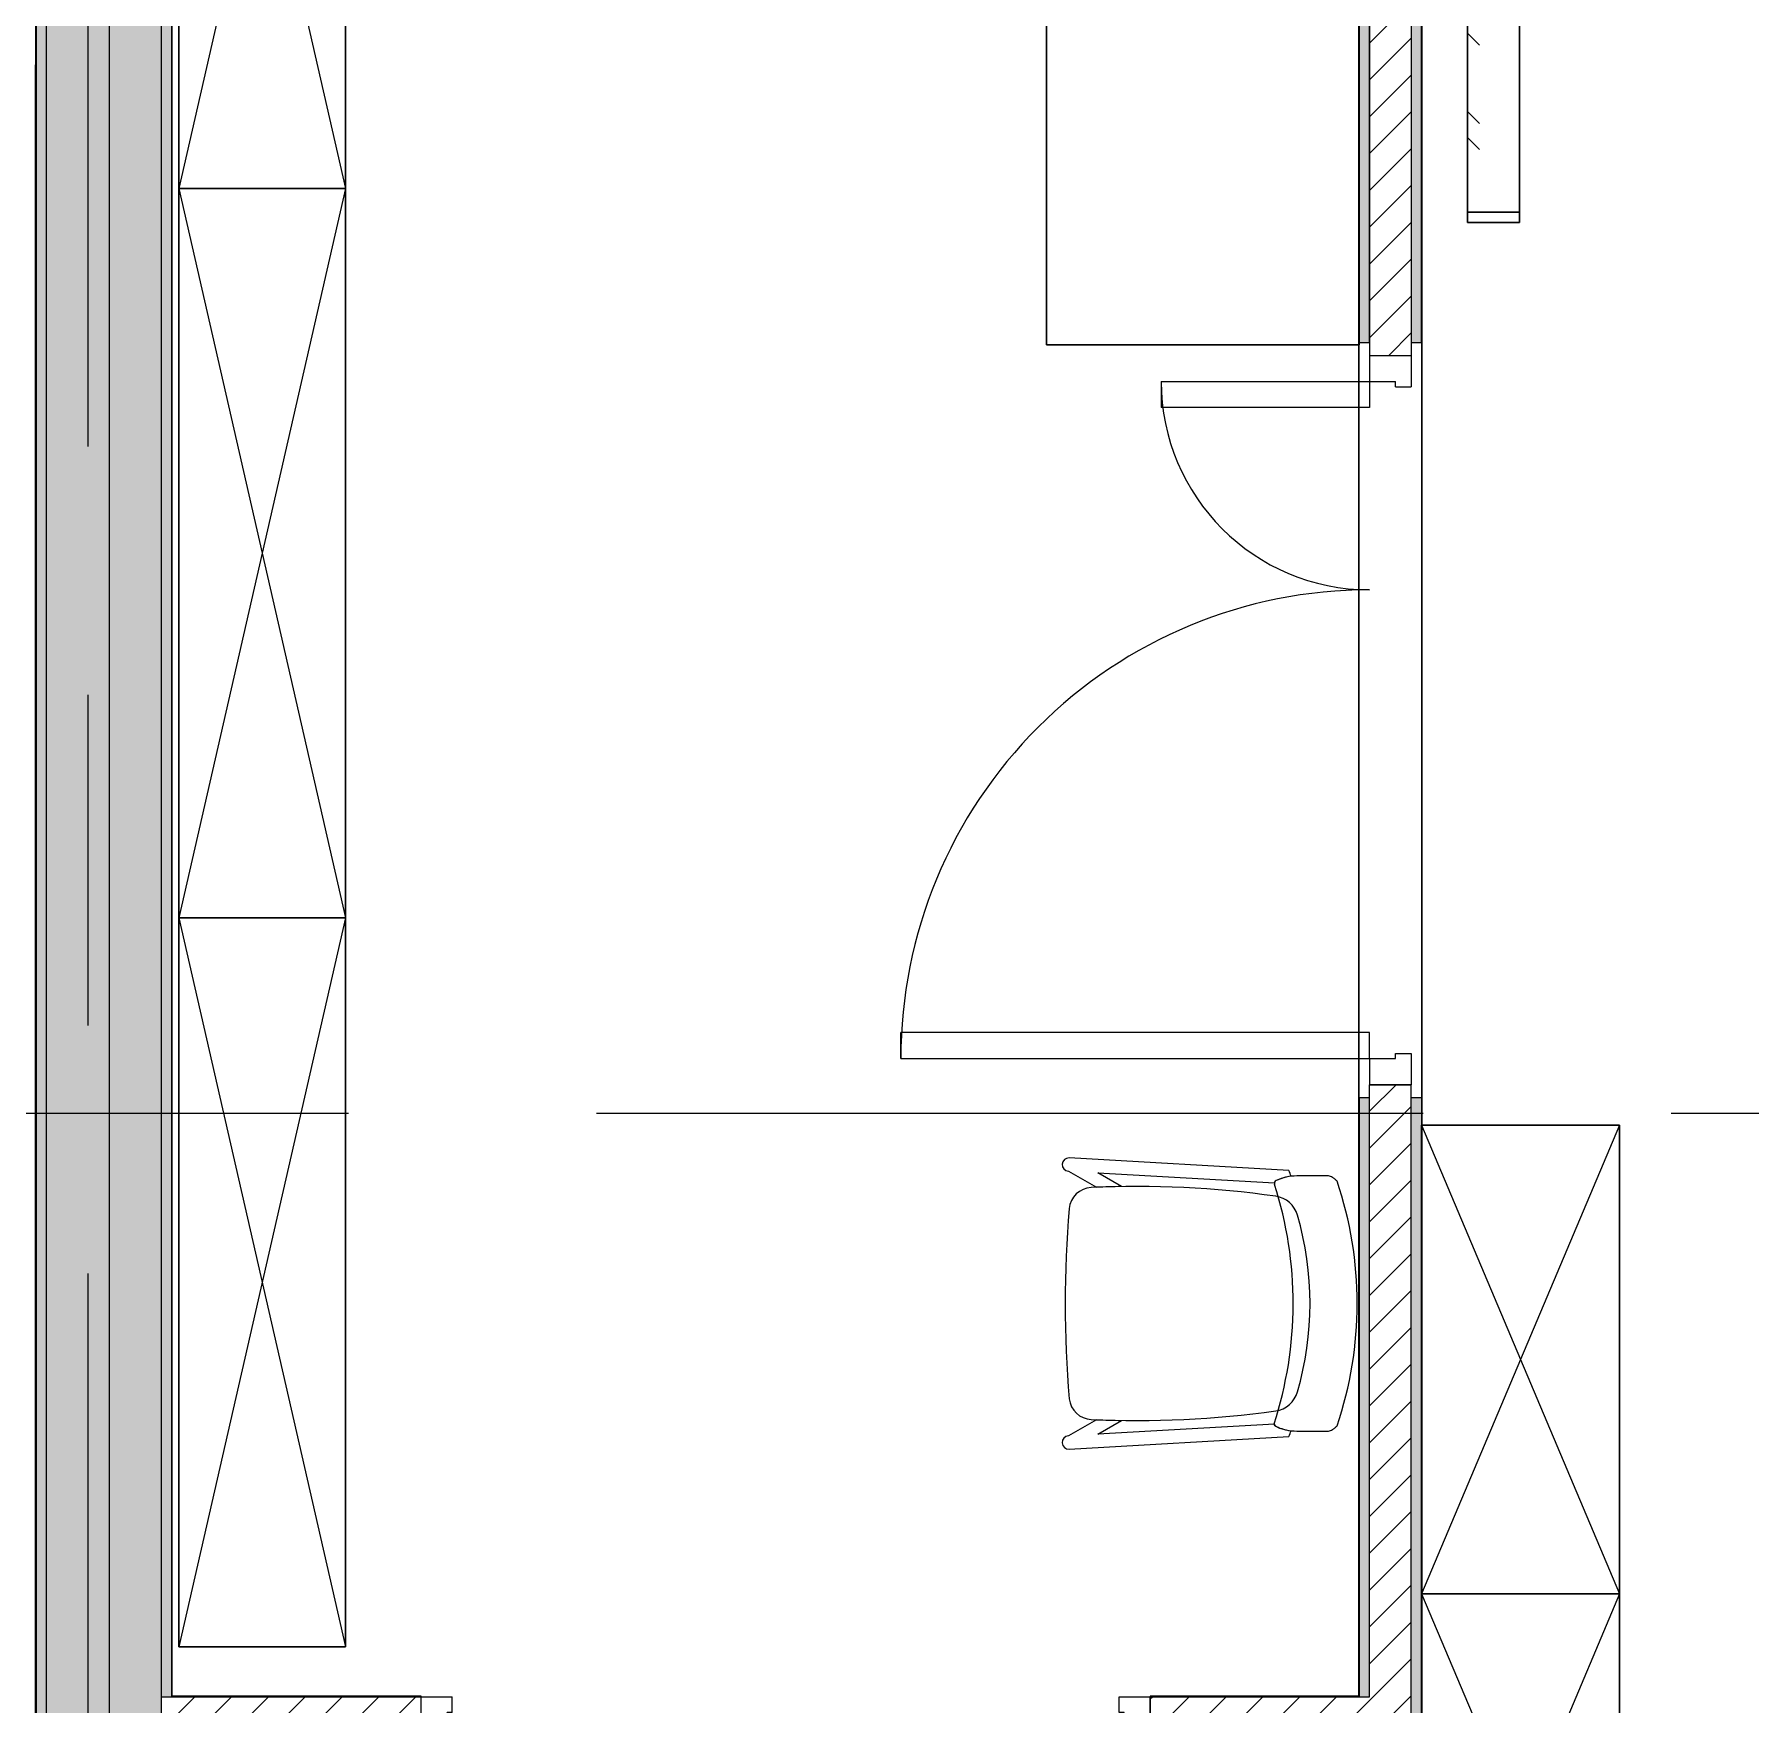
# Model space of a CAD drawing. Header units: millimetres. Extents: x 1322 to 199238, y -8553 to 29000.
# Drawn here: x 31575 to 34870, y 2465 to 5671 of the extents above; entities that cross this region are included whole.
import ezdxf

# ---------------------------------------------------------------- set-up
doc = ezdxf.new("R2010")
doc.units = ezdxf.units.MM
doc.linetypes.add('Осевая', pattern=[3175, 635, -476.25, 1587.5, -476.25])
for name, color, linetype, lineweight in [('A-DOOR', 7, 'Continuous', 9), ('A-DOOR-1', 7, 'Continuous', 13), ('A-DOOR-FRAM', 7, 'Continuous', 13), ('A-GENM', 7, 'Continuous', 9), ('A-WALL', 7, 'Continuous', 9), ('I-FURN', 7, 'Continuous', 9), ('I-WALL', 7, 'Continuous', 9), ('Оси-2', 7, 'Осевая', 9)]:
    doc.layers.add(name, color=color, linetype=linetype, lineweight=lineweight)
for name, color, linetype, lineweight, true_color in [('A-WALL-1', 7, 'Continuous', 9, 0x3c3c3c), ('A-WALL-FNSH-1', 7, 'Continuous', 9, 0x3c3c3c), ('I-FURN-1', 7, 'Continuous', 9, 0xf0f0f0)]:
    doc.layers.add(name, color=color, linetype=linetype, lineweight=lineweight, true_color=true_color)
pattern_1 = [(45, (-75531.326, 0), (-35.35534, 35.35534), [])]
pattern_2 = [(0, (-75531.326, 0), (121.92, 30.48), [10.058, -81.382, 10.058, -81.382, -487.68]), (0, (-75531.326, 0), (121.92, 30.48), [-182.88, 10.058, -172.822, 10.058, -81.382, -213.36]), (0, (-75531.326, 0), (121.92, 30.48), [-457.2, 10.058, -50.902, 10.058, -142.342]), (120, (-75485.606, 15.24), (-87.356454, 90.345817), [10.058, -81.382, 10.058, -81.382, -487.68]), (120, (-75485.606, 15.24), (-87.356454, 90.345817), [-182.88, 10.058, -172.822, 10.058, -81.382, -213.36]), (120, (-75485.606, 15.24), (-87.356454, 90.345817), [-457.2, 10.058, -50.902, 10.058, -142.342]), (240, (-75470.366, 76.2), (-34.563546, -120.825817), [10.058, -81.382, 10.058, -81.382, -487.68]), (240, (-75470.366, 76.2), (-34.563546, -120.825817), [-182.88, 10.058, -172.822, 10.058, -81.382, -213.36]), (240, (-75470.366, 76.2), (-34.563546, -120.825817), [-457.2, 10.058, -50.902, 10.058, -142.342])]

# ---------------------------------------------------------------- blocks, each defined once
blk = doc.blocks.new('Шкаф параметрический - 1_286-25588646-План размещения напольных электротехнических лючков и розеток 1 этажа в осях 23_1-33')
at = {"layer": 'I-FURN-1'}
for p, q in [((0, 0), (900, 380)), ((0, 380), (900, 0)), ((900, 380), (0, 380)), ((0, 380), (0, 0)), ((0, 0), (0, 380)), ((0, 380), (900, 380)), ((900, 0), (900, 380)), ((900, 380), (900, 0)), ((900, 0), (0, 0))]:
    blk.add_line(p, q, dxfattribs=at)
blk = doc.blocks.new('Зеркало обычное - 1_21-32858922-План размещения напольных электротехнических лючков и розеток 1 этажа в осях 23_1-33')
at = {"layer": 'I-FURN'}
h = blk.add_hatch(dxfattribs=at)
h.set_pattern_fill('FP_32', color=256, style=0, pattern_type=2)
h.set_pattern_definition([(45, (50, 50), (-200, 0), [141.42, -141.42]), (45, (100, 50), (-200, 0), [70.71, -212.13]), (45, (50, 100), (-200, 0), [70.71, -212.13])])
h.paths.add_polyline_path([(-580, -40), (580, -40), (580, 60), (-580, 60)])
at = {"layer": 'I-FURN-1'}
for p, q in [((600, 60), (-600, 60)), ((-600, 60), (-600, -40)), ((-600, -40), (-600, 60)), ((-600, 60), (-580, 60)), ((580, 60), (-580, 60)), ((-580, 60), (-580, -40)), ((-580, -40), (-580, 60)), ((-580, 60), (580, 60)), ((-580, 60), (580, 60)), ((580, 60), (-580, 60)), ((-580, 60), (580, 60)), ((-580, -40), (-580, 60)), ((-580, -40), (-580, 60)), ((580, -40), (580, 60)), ((580, 60), (580, -40)), ((580, 60), (600, 60)), ((580, 60), (580, -40)), ((580, -40), (580, 60)), ((600, -40), (600, 60)), ((600, 60), (600, -40)), ((-600, -40), (600, -40)), ((-580, -40), (-600, -40)), ((-580, -40), (580, -40)), ((580, -40), (-580, -40)), ((580, -40), (-580, -40)), ((-580, -40), (580, -40)), ((580, -40), (-580, -40)), ((600, -40), (580, -40))]:
    blk.add_line(p, q, dxfattribs=at)
blk = doc.blocks.new('Шкаф параметрический - 1_28А-25589861-План размещения напольных электротехнических лючков и розеток 1 этажа в осях 23_1-33')
at = {"layer": 'I-FURN-1'}
for p, q in [((0, 0), (1400, 320)), ((0, 320), (1400, 0)), ((1400, 320), (0, 320)), ((0, 320), (0, 0)), ((0, 0), (0, 320)), ((0, 320), (1400, 320)), ((1400, 0), (1400, 320)), ((1400, 320), (1400, 0)), ((0, 0), (1400, 0)), ((1400, 0), (0, 0))]:
    blk.add_line(p, q, dxfattribs=at)
blk = doc.blocks.new('Chair_1 noor 78578 - 1_1-25531733-План размещения напольных электротехнических лючков и розеток 1 этажа в осях 23_1-33')
at = {"layer": 'I-FURN-1'}
for p, q in [((-130.5, 405.7), (-130.5, 344.8)), ((359.1, 344.8), (359.1, 405.7)), ((-141.2, 329.7), (-165.1, -92)), ((393.7, -92), (369.8, 329.7)), ((-136.5, -37.1), (-117.3, 302)), ((345.9, 302), (365.1, -37.1)), ((-110.2, 8.6), (-136.5, -37.1)), ((365.1, -37.1), (338.8, 8.6)), ((-139.7, -93.5), (-108.8, -39.9)), ((337.4, -39.9), (368.3, -93.5))]:
    blk.add_line(p, q, dxfattribs=at)
for centre, radius, start, end in [((114.3, -271.9), 732.8, 71.3174, 108.6833), ((114.3, -239.2), 609.6, 73.8265, 106.1735), ((114.3, -279.3), 660.4, 111.7, 112.7563), ((-37.4, 344.8), 93.1, 180, 204.9864), ((-37.4, 344.8), 93.1, 186.4785, 204.9864), ((114.3, -408), 746, 71.9445, 107.8276), ((-41.4, 297.5), 50.8, 106.1735, 171.9659), ((270, 297.5), 50.8, 8.0341, 73.8265), ((266, 344.8), 93.1, 334.477, 360), ((266, 344.8), 93.1, 335.0136, 353.5215), ((114.3, -279.3), 660.4, 67.2437, 68.3), ((-116, 308.2), 6.35, 204.9864, 258.4091), ((-116, 308.2), 6.35, 204.9864, 287.8276), ((1798.9, 37.7), 1909.3, 171.9659, 182.6261), ((-1570.3, 37.7), 1909.3, 357.3739, 8.0341), ((344.3, 307.4), 6.35, 281.4186, 334.477), ((344.6, 308.2), 6.35, 281.5909, 335.0136), ((1798.9, 37.7), 1909.3, 180.8761, 182.3307), ((-1570.3, 37.7), 1909.3, 357.6693, 359.1239), ((-64, -47.7), 44.5, 182.6261, 265.0912), ((292.6, -47.7), 44.4, 275.9396, 357.3739), ((-152.4, -92.7), 12.7, 176.75, 356.75), ((114.8, 2033.8), 2133.6, 265.0912, 274.9044), ((381, -92.7), 12.7, 183.25, 3.25)]:
    blk.add_arc(centre, radius, start, end, dxfattribs=at)
for points in [[(-120.4, 422.3), (-122, 420.8), (-124.7, 417.8), (-127.8, 413.5), (-129.8, 409.4), (-130.4, 406.9), (-130.5, 405.7)], [(359.1, 405.7), (359, 406.9), (358.4, 409.4), (356.4, 413.5), (353.3, 417.8), (350.6, 420.8), (349, 422.3)]]:
    blk.add_open_spline(points, degree=3, dxfattribs=at)
blk = doc.blocks.new('110_Дверь_СКБ_2Ст - Д-5_п_ Из игровой в коридор-32215844-План размещения напольных электротехнических лючков и розеток 1 этажа в осях 23_1-33')
at = {"layer": 'A-DOOR'}
for centre, radius, start, end in [((-637.5, 40), 900, 0, 90), ((662.5, 40), 400, 90, 180)]:
    blk.add_arc(centre, radius, start, end, dxfattribs=at)
at = {"layer": 'A-DOOR-1'}
for p, q in [((-637.5, 940), (-587.5, 940)), ((-637.5, 940), (-637.5, 40)), ((-587.5, 40), (-587.5, 940)), ((662.5, 440), (612.5, 440)), ((612.5, 40), (612.5, 440)), ((662.5, 440), (662.5, 40)), ((-637.5, 40), (-587.5, 40)), ((662.5, 40), (612.5, 40))]:
    blk.add_line(p, q, dxfattribs=at)
at = {"layer": 'A-DOOR-FRAM'}
for p, q in [((-637.5, 40), (-687.5, 40)), ((-687.5, 40), (-687.5, -40)), ((-637.5, 40), (-637.5, -10)), ((712.5, 40), (662.5, 40)), ((662.5, 40), (662.5, -10)), ((712.5, 40), (712.5, -40)), ((-637.5, -10), (-627.5, -10)), ((-627.5, -10), (-627.5, -40)), ((652.5, -10), (662.5, -10)), ((652.5, -10), (652.5, -40)), ((-627.5, -40), (-687.5, -40)), ((712.5, -40), (652.5, -40))]:
    blk.add_line(p, q, dxfattribs=at)
blk = doc.blocks.new('Рисунок_горы - Рисунок_горы-31934381-План размещения напольных электротехнических лючков и розеток 1 этажа в осях 23_1-33')
at = {"layer": 'A-GENM'}
for p, q in [((107109, 6202.7), (107109, 5509.4)), ((107109, 5509.4), (107109, 5508.9)), ((107109, 5508.9), (107109, 5509.4)), ((107109, 5509.4), (107109, 170)), ((107109, 5474.8), (107109, 5481.3)), ((107109, 5410.9), (107109, 5473.2)), ((107109, 5473.2), (107109, 5410.9)), ((107109, 4718.9), (107109, 5335.8)), ((107109, 5202.8), (107109, 5327.3)), ((107109, 5327.3), (107109, 5202.8)), ((107109, 5182.5), (107109, 5181.1)), ((107109, 5181.1), (107109, 5059.9)), ((107109, 4354.2), (107109, 4586.3)), ((107109, 4374.4), (107109, 4384)), ((107109, 4308.3), (107109, 4334.6)), ((107109, 4296), (107109, 4310.1)), ((107109, 3683.3), (107109, 4294.2)), ((107109, 4258.7), (107109, 4082.8)), ((107109, 3759.7), (107109, 3702.6)), ((107109, 3402.6), (107109, 3715.1)), ((107109, 3715.1), (107109, 3402.6)), ((107109, 3400.4), (107109, 3402.6)), ((107109, 3402.6), (107109, 3400.4)), ((107109, 3083.5), (107109, 3004.1)), ((107109, 3004.1), (107109, 3083.5)), ((107109, 2625.3), (107109, 2998.2)), ((107109, 2972.5), (107109, 2510.3)), ((107109, 1721.7), (107109, 2520.4)), ((107109, 2520.4), (107109, 2515.4))]:
    blk.add_line(p, q, dxfattribs=at)
for points, knots in [([(107109, 5494.8), (107109, 5494.8), (107109, 5527.7), (107109, 5567.6), (107109, 5608.6)], [0.5, 0.5, 0.5, 0.5, 0.50000001, 0.51610652, 0.51610652, 0.51610652, 0.51610652]), ([(107109, 5508.9), (107109, 5508.9), (107109, 5483.9), (107109, 5442.5), (107109, 5412.6)], [0.13333333, 0.13333333, 0.13333333, 0.13333333, 0.13333334, 0.16666667, 0.16666667, 0.16666667, 0.16666667]), ([(107109, 5481.3), (107109, 5481.3), (107109, 5484.9), (107109, 5490.8), (107109, 5508.9)], [0.35820896, 0.35820896, 0.35820896, 0.35820896, 0.35820897, 0.37313433, 0.37313433, 0.37313433, 0.37313433]), ([(107109, 5473.2), (107109, 5473.2), (107109, 5481.2), (107109, 5486.6), (107109, 5494.8)], [0.46666667, 0.46666667, 0.46666667, 0.46666667, 0.46666668, 0.5, 0.5, 0.5, 0.5]), ([(107109, 5494.8), (107109, 5494.8), (107109, 5486.6), (107109, 5481.2), (107109, 5473.2)], [0.467625899, 0.467625899, 0.467625899, 0.467625899, 0.467625909, 0.474820144, 0.474820144, 0.474820144, 0.474820144]), ([(107109, 5447), (107109, 5447), (107109, 5452.4), (107109, 5468.3), (107109, 5474.8)], [0.32835821, 0.32835821, 0.32835821, 0.32835821, 0.32835822, 0.34328358, 0.34328358, 0.34328358, 0.34328358]), ([(107109, 5400.7), (107109, 5400.7), (107109, 5432.7), (107109, 5422.5), (107109, 5447)], [0.31343284, 0.31343284, 0.31343284, 0.31343284, 0.31343285, 0.32835821, 0.32835821, 0.32835821, 0.32835821]), ([(107109, 5412.6), (107109, 5412.6), (107109, 5381.3), (107109, 5348.9), (107109, 5322.1)], [0.16666667, 0.16666667, 0.16666667, 0.16666667, 0.16666668, 0.2, 0.2, 0.2, 0.2]), ([(107109, 5391.1), (107109, 5391.1), (107109, 5399.8), (107109, 5403), (107109, 5410.9)], [0.4, 0.4, 0.4, 0.4, 0.40000001, 0.43333333, 0.43333333, 0.43333333, 0.43333333]), ([(107109, 5410.9), (107109, 5410.9), (107109, 5403), (107109, 5399.8), (107109, 5391.1)], [0.482014388, 0.482014388, 0.482014388, 0.482014388, 0.482014398, 0.489208633, 0.489208633, 0.489208633, 0.489208633]), ([(107109, 5335.8), (107109, 5335.8), (107109, 5345.5), (107109, 5368.9), (107109, 5400.7)], [0.29850746, 0.29850746, 0.29850746, 0.29850746, 0.29850747, 0.31343284, 0.31343284, 0.31343284, 0.31343284]), ([(107109, 5327.3), (107109, 5327.3), (107109, 5345.9), (107109, 5365.8), (107109, 5391.1)], [0.36666667, 0.36666667, 0.36666667, 0.36666667, 0.36666668, 0.4, 0.4, 0.4, 0.4]), ([(107109, 5391.1), (107109, 5391.1), (107109, 5365.8), (107109, 5345.9), (107109, 5327.3)], [0.489208633, 0.489208633, 0.489208633, 0.489208633, 0.489208643, 0.496402878, 0.496402878, 0.496402878, 0.496402878]), ([(107109, 5322.1), (107109, 5322.1), (107109, 5294.4), (107109, 5274.4), (107109, 5251.1)], [0.2, 0.2, 0.2, 0.2, 0.20000001, 0.23333333, 0.23333333, 0.23333333, 0.23333333]), ([(107109, 5251.1), (107109, 5251.1), (107109, 5239.5), (107109, 5229.1), (107109, 5217.1)], [0.23333333, 0.23333333, 0.23333333, 0.23333333, 0.23333334, 0.26666667, 0.26666667, 0.26666667, 0.26666667]), ([(107109, 5220.4), (107109, 5220.4), (107109, 5208.4), (107109, 5199.8), (107109, 5194.3)], [0.3333333, 0.3333333, 0.3333333, 0.3333333, 0.3333333, 0.455451, 0.455451, 0.455451, 0.455451]), ([(107109, 5217.1), (107109, 5217.1), (107109, 5206.1), (107109, 5190), (107109, 5182.5)], [0.26666667, 0.26666667, 0.26666667, 0.26666667, 0.26666668, 0.3, 0.3, 0.3, 0.3]), ([(107109, 5182.5), (107109, 5182.5), (107109, 5187.2), (107109, 5190.1), (107109, 5202.8)], [0.3, 0.3, 0.3, 0.3, 0.30000001, 0.33333333, 0.33333333, 0.33333333, 0.33333333]), ([(107109, 5202.8), (107109, 5202.8), (107109, 5190.1), (107109, 5187.2), (107109, 5182.5)], [0.503597122, 0.503597122, 0.503597122, 0.503597122, 0.503597132, 0.510791367, 0.510791367, 0.510791367, 0.510791367]), ([(107109, 5059.9), (107109, 5059.9), (107109, 5048.8), (107109, 5037.4), (107109, 5026.3)], [0.525179856, 0.525179856, 0.525179856, 0.525179856, 0.525179866, 0.529081731, 0.529081731, 0.529081731, 0.529081731]), ([(107109, 5042), (107109, 5042), (107109, 5044.9), (107109, 5047), (107109, 5048.6)], [0.25, 0.25, 0.25, 0.25, 0.25000001, 0.27026999, 0.27026999, 0.27026999, 0.27026999]), ([(107109, 4960), (107109, 4960), (107109, 4942.9), (107109, 4927.4), (107109, 4920.2)], [0.25, 0.25, 0.25, 0.25, 0.25, 0.3996398, 0.3996398, 0.3996398, 0.3996398]), ([(107109, 4936.1), (107109, 4936.1), (107109, 4912.3), (107109, 4897.5), (107109, 4890)], [0.5, 0.5, 0.5, 0.5, 0.5, 0.6147906, 0.6147906, 0.6147906, 0.6147906]), ([(107109, 4650.6), (107109, 4650.6), (107109, 4692.1), (107109, 4715.2), (107109, 4718.6)], [0.26865672, 0.26865672, 0.26865672, 0.26865672, 0.26865673, 0.28295448, 0.28295448, 0.28295448, 0.28295448]), ([(107109, 4694), (107109, 4694), (107109, 4677.5), (107109, 4666.3), (107109, 4659.6)], [0.3333333, 0.3333333, 0.3333333, 0.3333333, 0.3333333, 0.4633667, 0.4633667, 0.4633667, 0.4633667]), ([(107109, 4683.1), (107109, 4683.1), (107109, 4651.7), (107109, 4631.9), (107109, 4621.7)], [0.3333333, 0.3333333, 0.3333333, 0.3333333, 0.3333333, 0.4958723, 0.4958723, 0.4958723, 0.4958723]), ([(107109, 4586.3), (107109, 4586.3), (107109, 4590.6), (107109, 4590.2), (107109, 4650.6)], [0.25373134, 0.25373134, 0.25373134, 0.25373134, 0.25373135, 0.26865672, 0.26865672, 0.26865672, 0.26865672]), ([(107109, 4564.5), (107109, 4564.5), (107109, 4548.6), (107109, 4532), (107109, 4524.9)], [0.25, 0.25, 0.25, 0.25, 0.25, 0.4046033, 0.4046033, 0.4046033, 0.4046033]), ([(107109, 4519), (107109, 4519), (107109, 4500), (107109, 4487.2), (107109, 4479.7)], [0.3333333, 0.3333333, 0.3333333, 0.3333333, 0.3333333, 0.4813033, 0.4813033, 0.4813033, 0.4813033]), ([(107109, 4440.6), (107109, 4440.6), (107109, 4423.4), (107109, 4411.7), (107109, 4404.7)], [0.3333333, 0.3333333, 0.3333333, 0.3333333, 0.3333333, 0.4725469, 0.4725469, 0.4725469, 0.4725469]), ([(107109, 4384), (107109, 4384), (107109, 4409.9), (107109, 4421.5), (107109, 4423.1)], [0.059701493, 0.059701493, 0.059701493, 0.059701493, 0.059701503, 0.063359476, 0.063359476, 0.063359476, 0.063359476]), ([(107109, 4387.8), (107109, 4387.8), (107109, 4400.3), (107109, 4408.2), (107109, 4412.2)], [0.25, 0.25, 0.25, 0.25, 0.25000001, 0.29509072, 0.29509072, 0.29509072, 0.29509072]), ([(107109, 4355.8), (107109, 4355.8), (107109, 4362.9), (107109, 4368.3), (107109, 4374.4)], [0.02985075, 0.02985075, 0.02985075, 0.02985075, 0.02985076, 0.04477612, 0.04477612, 0.04477612, 0.04477612]), ([(107109, 4374.4), (107109, 4374.4), (107109, 4368.3), (107109, 4362.9), (107109, 4355.8)], [0.589928058, 0.589928058, 0.589928058, 0.589928058, 0.589928068, 0.597122302, 0.597122302, 0.597122302, 0.597122302]), ([(107109, 4310.1), (107109, 4310.1), (107109, 4356.4), (107109, 4336.7), (107109, 4354.2)], [0.2238806, 0.2238806, 0.2238806, 0.2238806, 0.22388061, 0.23880597, 0.23880597, 0.23880597, 0.23880597]), ([(107109, 4344.4), (107109, 4344.4), (107109, 4347.6), (107109, 4352.1), (107109, 4355.8)], [0.01492537, 0.01492537, 0.01492537, 0.01492537, 0.01492538, 0.02985075, 0.02985075, 0.02985075, 0.02985075]), ([(107109, 4355.8), (107109, 4355.8), (107109, 4352.1), (107109, 4347.6), (107109, 4344.4)], [0.597122302, 0.597122302, 0.597122302, 0.597122302, 0.597122312, 0.604316547, 0.604316547, 0.604316547, 0.604316547]), ([(107109, 4338.1), (107109, 4338.1), (107109, 4345.5), (107109, 4350.4), (107109, 4353.1)], [0.2, 0.2, 0.2, 0.2, 0.20000001, 0.23225686, 0.23225686, 0.23225686, 0.23225686]), ([(107109, 4344.4), (107109, 4344.4), (107109, 4335.8), (107109, 4333), (107109, 4332.1)], [0.604316547, 0.604316547, 0.604316547, 0.604316547, 0.604316557, 0.607822023, 0.607822023, 0.607822023, 0.607822023]), ([(107109, 4330.1), (107109, 4330.1), (107109, 4309.7), (107109, 4273.5), (107109, 4254)], [0.18181818, 0.18181818, 0.18181818, 0.18181818, 0.18181819, 0.27272727, 0.27272727, 0.27272727, 0.27272727]), ([(107109, 4254), (107109, 4254), (107109, 4273.5), (107109, 4309.7), (107109, 4330.1)], [0.97014925, 0.97014925, 0.97014925, 0.97014925, 0.97014926, 1, 1, 1, 1]), ([(107109, 4330.1), (107109, 4330.1), (107109, 4315.7), (107109, 4299.2), (107109, 4284.9)], [0.611510791, 0.611510791, 0.611510791, 0.611510791, 0.611510801, 0.617072383, 0.617072383, 0.617072383, 0.617072383]), ([(107109, 4267.6), (107109, 4267.6), (107109, 4277.2), (107109, 4300.9), (107109, 4308.3)], [0.07462687, 0.07462687, 0.07462687, 0.07462687, 0.07462688, 0.08955224, 0.08955224, 0.08955224, 0.08955224]), ([(107109, 4308.3), (107109, 4308.3), (107109, 4294.5), (107109, 4267.6), (107109, 4258.7)], [0.08955224, 0.08955224, 0.08955224, 0.08955224, 0.08955225, 0.10447761, 0.10447761, 0.10447761, 0.10447761]), ([(107109, 4294.2), (107109, 4294.2), (107109, 4294.6), (107109, 4295), (107109, 4295.4)], [0.194029851, 0.194029851, 0.194029851, 0.194029851, 0.194029861, 0.202651697, 0.202651697, 0.202651697, 0.202651697]), ([(107109, 4292), (107109, 4292), (107109, 4244.2), (107109, 4216.6), (107109, 4204.7)], [0.5, 0.5, 0.5, 0.5, 0.5, 0.6504171, 0.6504171, 0.6504171, 0.6504171]), ([(107109, 4254), (107109, 4254), (107109, 4225.6), (107109, 4203.6), (107109, 4185.1)], [0.27272727, 0.27272727, 0.27272727, 0.27272727, 0.27272728, 0.29544577, 0.29544577, 0.29544577, 0.29544577]), ([(107109, 4243.4), (107109, 4243.4), (107109, 4218.4), (107109, 4188.9), (107109, 4180.5)], [0.4, 0.4, 0.4, 0.4, 0.4, 0.5435633, 0.5435633, 0.5435633, 0.5435633]), ([(107109, 4082.8), (107109, 4082.8), (107109, 3948.4), (107109, 3856.6), (107109, 3759.7)], [0.11940299, 0.11940299, 0.11940299, 0.11940299, 0.119403, 0.13432836, 0.13432836, 0.13432836, 0.13432836]), ([(107109, 4024.9), (107109, 4024.9), (107109, 4046.4), (107109, 4063.9), (107109, 4079.1)], [0.955223881, 0.955223881, 0.955223881, 0.955223881, 0.955223891, 0.958256249, 0.958256249, 0.958256249, 0.958256249]), ([(107109, 4076.1), (107109, 4076.1), (107109, 4061), (107109, 4050.4), (107109, 4043.8)], [0.3333333, 0.3333333, 0.3333333, 0.3333333, 0.3333333, 0.4773843, 0.4773843, 0.4773843, 0.4773843]), ([(107109, 4024.9), (107109, 4024.9), (107109, 3938.6), (107109, 3972.8), (107109, 3775)], [0.36363636, 0.36363636, 0.36363636, 0.36363636, 0.36363637, 0.45334444, 0.45334444, 0.45334444, 0.45334444]), ([(107109, 3797.9), (107109, 3797.9), (107109, 3826.6), (107109, 3852.7), (107109, 3861.1)], [0.4, 0.4, 0.4, 0.4, 0.4, 0.5270595, 0.5270595, 0.5270595, 0.5270595]), ([(107109, 3855.2), (107109, 3855.2), (107109, 3833.8), (107109, 3773.8), (107109, 3741.7)], [0.6, 0.6, 0.6, 0.6, 0.6, 1, 1, 1, 1]), ([(107109, 3707.8), (107109, 3707.8), (107109, 3689.4), (107109, 3692.1), (107109, 3683.3)], [0.1641791, 0.1641791, 0.1641791, 0.1641791, 0.16417911, 0.17910448, 0.17910448, 0.17910448, 0.17910448]), ([(107109, 3341.9), (107109, 3341.9), (107109, 3360.7), (107109, 3384.7), (107109, 3400.4)], [0.875, 0.875, 0.875, 0.875, 0.875, 1, 1, 1, 1]), ([(107109, 3400.4), (107109, 3400.4), (107109, 3384.7), (107109, 3360.7), (107109, 3341.9)], [0.71942446, 0.71942446, 0.71942446, 0.71942446, 0.71942447, 0.726618705, 0.726618705, 0.726618705, 0.726618705]), ([(107109, 3083.5), (107109, 3083.5), (107109, 3107.2), (107109, 3396.6), (107109, 3400.3)], [0.88059701, 0.88059701, 0.88059701, 0.88059701, 0.88059702, 0.89545374, 0.89545374, 0.89545374, 0.89545374]), ([(107109, 3341.9), (107109, 3341.9), (107109, 3287.7), (107109, 3238.9), (107109, 3190.2)], [0.726618705, 0.726618705, 0.726618705, 0.726618705, 0.726618715, 0.730787086, 0.730787086, 0.730787086, 0.730787086]), ([(107109, 3004.1), (107109, 3004.1), (107109, 2992.6), (107109, 2987.6), (107109, 2972.5)], [0.125, 0.125, 0.125, 0.125, 0.12500001, 0.1875, 0.1875, 0.1875, 0.1875]), ([(107109, 2972.5), (107109, 2972.5), (107109, 2987.6), (107109, 2992.6), (107109, 3004.1)], [0.85074627, 0.85074627, 0.85074627, 0.85074627, 0.85074628, 0.86567164, 0.86567164, 0.86567164, 0.86567164]), ([(107109, 2998.2), (107109, 2998.2), (107109, 2992.9), (107109, 2980.7), (107109, 2972.5)], [0.8358209, 0.8358209, 0.8358209, 0.8358209, 0.83582091, 0.85074627, 0.85074627, 0.85074627, 0.85074627]), ([(107109, 2725.9), (107109, 2725.9), (107109, 2730.3), (107109, 2736.6), (107109, 2744.1)], [0.4375, 0.4375, 0.4375, 0.4375, 0.43750001, 0.446836628, 0.446836628, 0.446836628, 0.446836628]), ([(107109, 2640.3), (107109, 2640.3), (107109, 2667.3), (107109, 2700.2), (107109, 2725.9)], [0.375, 0.375, 0.375, 0.375, 0.37500001, 0.4375, 0.4375, 0.4375, 0.4375]), ([(107109, 2725.9), (107109, 2725.9), (107109, 2700.2), (107109, 2667.3), (107109, 2640.3)], [0.776978417, 0.776978417, 0.776978417, 0.776978417, 0.776978427, 0.784172662, 0.784172662, 0.784172662, 0.784172662]), ([(107109, 2581.4), (107109, 2581.4), (107109, 2621.6), (107109, 2621.3), (107109, 2640.3)], [0.3125, 0.3125, 0.3125, 0.3125, 0.31250001, 0.375, 0.375, 0.375, 0.375]), ([(107109, 2640.3), (107109, 2640.3), (107109, 2621.3), (107109, 2621.6), (107109, 2581.4)], [0.784172662, 0.784172662, 0.784172662, 0.784172662, 0.784172672, 0.791366906, 0.791366906, 0.791366906, 0.791366906]), ([(107109, 2515.4), (107109, 2515.4), (107109, 2578.9), (107109, 2607.1), (107109, 2625.3)], [0.80597015, 0.80597015, 0.80597015, 0.80597015, 0.80597016, 0.82089552, 0.82089552, 0.82089552, 0.82089552]), ([(107109, 2510.3), (107109, 2510.3), (107109, 2529), (107109, 2562.7), (107109, 2581.4)], [0.25, 0.25, 0.25, 0.25, 0.25000001, 0.3125, 0.3125, 0.3125, 0.3125]), ([(107109, 2581.4), (107109, 2581.4), (107109, 2562.7), (107109, 2529), (107109, 2510.3)], [0.791366906, 0.791366906, 0.791366906, 0.791366906, 0.791366916, 0.798561151, 0.798561151, 0.798561151, 0.798561151]), ([(107109, 2444.2), (107109, 2444.2), (107109, 2463.7), (107109, 2510.3), (107109, 2522.5)], [0.7142857, 0.7142857, 0.7142857, 0.7142857, 0.7142857, 0.9587899, 0.9587899, 0.9587899, 0.9587899]), ([(107109, 2510.3), (107109, 2510.3), (107109, 2483), (107109, 2428.7), (107109, 2405.3)], [0.798561151, 0.798561151, 0.798561151, 0.798561151, 0.798561161, 0.805755396, 0.805755396, 0.805755396, 0.805755396])]:
    blk.add_open_spline(points, degree=3, knots=knots, dxfattribs=at)
for points in [[(107109, 5608.6), (107109, 5567.6), (107109, 5527.7), (107109, 5494.8)], [(107109, 5260.7), (107109, 5339.4), (107109, 5279.6), (107109, 5220.4)], [(107109, 5196.6), (107109, 5209.1), (107109, 5232.2), (107109, 5260.7)], [(107109, 4996.9), (107109, 5086.6), (107109, 5046.4), (107109, 4960)], [(107109, 5048), (107109, 5034.9), (107109, 4986.4), (107109, 4936.1)], [(107109, 4997.1), (107109, 5021), (107109, 5029.3), (107109, 5042)], [(107109, 4891.4), (107109, 4907.7), (107109, 4948.5), (107109, 4997.1)], [(107109, 4926), (107109, 4939.9), (107109, 4967.6), (107109, 4996.9)], [(107109, 4919.2), (107109, 4919.2), (107109, 4919.2), (107109, 4919.2)], [(107109, 4801.5), (107109, 4837.3), (107109, 4769), (107109, 4683.1)], [(107109, 4745.8), (107109, 4834.9), (107109, 4778.8), (107109, 4694)], [(107109, 4662.1), (107109, 4677.7), (107109, 4709.2), (107109, 4745.8)], [(107109, 4610.3), (107109, 4692.4), (107109, 4646), (107109, 4564.5)], [(107109, 4560.8), (107109, 4651.4), (107109, 4604.2), (107109, 4519)], [(107109, 4531.2), (107109, 4546.3), (107109, 4577.2), (107109, 4610.3)], [(107109, 4480.9), (107109, 4572.6), (107109, 4516.7), (107109, 4440.6)], [(107109, 4481.4), (107109, 4495.6), (107109, 4523.9), (107109, 4560.8)], [(107109, 4524), (107109, 4524.4), (107109, 4524.8), (107109, 4525.2)], [(107109, 4407.1), (107109, 4421.2), (107109, 4448.2), (107109, 4480.9)], [(107109, 4423.1), (107109, 4418.5), (107109, 4333), (107109, 4267.6)], [(107109, 4411.7), (107109, 4398.1), (107109, 4349), (107109, 4292)], [(107109, 4388.7), (107109, 4383.5), (107109, 4378.7), (107109, 4374.4)], [(107109, 4317.2), (107109, 4357.9), (107109, 4365.3), (107109, 4387.8)], [(107109, 4352.9), (107109, 4342.3), (107109, 4301.5), (107109, 4243.4)], [(107109, 4330.1), (107109, 4333.9), (107109, 4326.6), (107109, 4344.4)], [(107109, 4284.3), (107109, 4313.8), (107109, 4319.7), (107109, 4338.1)], [(107109, 4330.9), (107109, 4330.7), (107109, 4330.5), (107109, 4330.1)], [(107109, 4284.9), (107109, 4299.2), (107109, 4315.7), (107109, 4330.1)], [(107109, 4206.3), (107109, 4223.5), (107109, 4265.2), (107109, 4317.2)], [(107109, 4185.5), (107109, 4201.4), (107109, 4243.1), (107109, 4284.3)], [(107109, 4185.1), (107109, 4203.6), (107109, 4225.6), (107109, 4254)], [(107109, 4109.1), (107109, 4188.9), (107109, 4152.7), (107109, 4076.1)], [(107109, 4180), (107109, 4180.5), (107109, 4181.1), (107109, 4181.9)], [(107109, 4045.2), (107109, 4057.1), (107109, 4079.3), (107109, 4109.1)], [(107109, 4079.1), (107109, 4063.9), (107109, 4046.4), (107109, 4024.9)], [(107109, 3775), (107109, 3972.8), (107109, 3938.6), (107109, 4024.9)], [(107109, 3861.6), (107109, 3860.2), (107109, 3858.1), (107109, 3855.2)], [(107109, 3797.3), (107109, 3797.5), (107109, 3797.7), (107109, 3797.9)], [(107109, 3741.7), (107109, 3746.1), (107109, 3771.7), (107109, 3783.9)], [(107109, 3703.3), (107109, 3704.4), (107109, 3706.1), (107109, 3707.2)], [(107109, 3400.4), (107109, 3399.3), (107109, 3107.3), (107109, 3083.5)], [(107109, 3190.2), (107109, 3238.9), (107109, 3287.7), (107109, 3341.9)], [(107109, 2744.1), (107109, 2736.6), (107109, 2730.3), (107109, 2725.9)], [(107109, 2525.4), (107109, 2507.2), (107109, 2429.8), (107109, 2406.1)]]:
    blk.add_open_spline(points, degree=3, dxfattribs=at)
blk = doc.blocks.new('110_Дверь_СКБ_2Ст - Д-2а_п_ Из коридора на лестницу-32239107-План размещения напольных электротехнических лючков и розеток 1 этажа в осях 23_1-33')
at = {"layer": 'A-DOOR'}
for centre, radius, start, end in [((-637.5, 40), 900, 0, 90), ((662.5, 40), 400, 90, 180)]:
    blk.add_arc(centre, radius, start, end, dxfattribs=at)
at = {"layer": 'A-DOOR-1'}
for p, q in [((-637.5, 940), (-587.5, 940)), ((-637.5, 940), (-637.5, 40)), ((-587.5, 40), (-587.5, 940)), ((662.5, 440), (612.5, 440)), ((612.5, 40), (612.5, 440)), ((662.5, 440), (662.5, 40)), ((-637.5, 40), (-587.5, 40)), ((662.5, 40), (612.5, 40))]:
    blk.add_line(p, q, dxfattribs=at)
at = {"layer": 'A-DOOR-FRAM'}
for p, q in [((-637.5, 40), (-687.5, 40)), ((-687.5, 40), (-687.5, -40)), ((-637.5, 40), (-637.5, -10)), ((712.5, 40), (662.5, 40)), ((662.5, 40), (662.5, -10)), ((712.5, 40), (712.5, -40)), ((-637.5, -10), (-627.5, -10)), ((-627.5, -10), (-627.5, -40)), ((652.5, -10), (662.5, -10)), ((652.5, -10), (652.5, -40)), ((-627.5, -40), (-687.5, -40)), ((712.5, -40), (652.5, -40))]:
    blk.add_line(p, q, dxfattribs=at)

msp = doc.modelspace()

# ---------------------------------------------------------------- hatches: boundary and pattern name
at = {"layer": 'I-WALL'}
h = msp.add_hatch(dxfattribs=at)
h.set_pattern_fill('FP_2', color=256, style=0, pattern_type=2)
h.set_pattern_definition([(45, (-75531.33, 0), (-57.024626, 57.024626), []), (45, (-75474.3, 0), (-57.024626, 57.024626), [100.806, -20.161, 3.353, -16.808])])
h.paths.add_polyline_path([(31625.5, 2400), (31818.7, 2400), (31818.7, 10600), (31598.7, 10600), (31598.7, 2400)])
h = msp.add_hatch(dxfattribs=at)
h.set_pattern_fill('FP_31', color=256, style=0, pattern_type=2)
h.set_pattern_definition(pattern_2)
h.paths.add_polyline_path([(34118.7, 2480), (34138.7, 2480), (34138.7, 3630), (34118.7, 3630), (34118.7, 2481)])
h.paths.add_polyline_path([(34138.7, 5080), (34138.7, 10400), (34118.7, 10400), (34118.7, 5080)])
h = msp.add_hatch(dxfattribs=at)
h.set_pattern_fill('FP_3', color=256, style=0, pattern_type=2)
h.set_pattern_definition(pattern_1)
h.paths.add_polyline_path([(34138.7, 125), (34218.7, 125), (34218.7, 3655), (34138.7, 3655), (34138.7, 219.1)])
h.paths.add_polyline_path([(34218.7, 5055), (34218.7, 10400), (34138.7, 10400), (34138.7, 5055)])
h = msp.add_hatch(dxfattribs=at)
h.set_pattern_fill('FP_31', color=256, style=0, pattern_type=2)
h.set_pattern_definition(pattern_2)
h.paths.add_polyline_path([(31598.7, 150), (31598.7, 10380), (31578.7, 10380), (31578.7, 150)])
h = msp.add_hatch(dxfattribs=at)
h.set_pattern_fill('FP_31', color=256, style=0, pattern_type=2)
h.set_pattern_definition(pattern_2)
h.paths.add_polyline_path([(31838.7, 2480), (31838.7, 10380), (31818.7, 10380), (31818.7, 2480)])
h = msp.add_hatch(dxfattribs=at)
h.set_pattern_fill('FP_31', color=256, style=0, pattern_type=2)
h.set_pattern_definition(pattern_2)
h.paths.add_polyline_path([(34218.7, 150), (34238.7, 150), (34238.7, 3630), (34218.7, 3630), (34218.7, 219.1)])
h.paths.add_polyline_path([(34238.7, 5080), (34238.7, 6600), (34218.7, 6600), (34218.7, 5080)])
h = msp.add_hatch(dxfattribs=at)
h.set_pattern_fill('FP_3', color=256, style=0, pattern_type=2)
h.set_pattern_definition(pattern_1)
h.paths.add_polyline_path([(34138.7, 2400), (34138.7, 2480), (33717.7, 2480), (33717.7, 2400), (34038.7, 2400)])
h.paths.add_polyline_path([(32317.7, 2400), (32317.7, 2480), (31818.7, 2480), (31818.7, 2400), (31919.7, 2400)])

# ---------------------------------------------------------------- linework, layer by layer
at = {"layer": 'A-WALL'}
for p, q in [((31818.7, 10600), (31818.7, 2400)), ((31838.7, 10380), (31838.7, 2480)), ((34238.7, 5080), (34238.7, 6600)), ((34118.7, 3630), (34118.7, 2481)), ((34138.7, 2480), (34138.7, 3655)), ((31818.7, 2480), (32317.7, 2480)), ((33717.7, 2480), (34138.7, 2480))]:
    msp.add_line(p, q, dxfattribs=at)
at = {"layer": 'A-WALL-1'}
for p, q in [((31598.7, 150), (31598.7, 10600)), ((34138.7, 10400), (34138.7, 5055)), ((34138.7, 5080), (34138.7, 10400)), ((31578.7, 10380), (31578.7, 170)), ((34118.7, 10380), (34118.7, 5080)), ((34218.7, 6620), (34218.7, 5055)), ((34118.7, 5080), (34138.7, 5080)), ((34218.7, 5080), (34238.7, 5080)), ((34138.7, 5055), (34218.7, 5055)), ((34138.7, 3630), (34118.7, 3630)), ((34218.7, 3655), (34138.7, 3655)), ((34218.7, 125), (34218.7, 3655)), ((34238.7, 3630), (34218.7, 3630)), ((32317.7, 2400), (32317.7, 2480)), ((33717.7, 2480), (33717.7, 2400))]:
    msp.add_line(p, q, dxfattribs=at)
at = {"layer": 'A-WALL-FNSH-1'}
for p, q in [((31718.7, 10390), (31718.7, 160.5)), ((31719.7, 160.5), (31719.7, 10390)), ((31839.7, 2481), (31839.7, 10379)), ((34117.7, 10379), (34117.7, 2480)), ((34118.7, 3630), (34118.7, 10380)), ((34239.7, 171), (34239.7, 6599)), ((31578.7, 5266.9), (31577.7, 5266.9)), ((31577.7, 5266.9), (31577.7, 4965.3)), ((34238.7, 5080), (34238.7, 170)), ((31577.7, 4953.3), (31578.7, 4953.3)), ((31578.7, 4837.3), (31577.7, 4837.3)), ((31577.7, 4825.3), (31577.7, 3919.8)), ((31577.7, 4723.1), (31578.7, 4723.1)), ((31578.7, 4642.6), (31577.7, 4642.6)), ((31577.7, 4416.3), (31578.7, 4416.3)), ((31578.7, 4240.4), (31577.7, 4240.4)), ((31577.7, 3919.8), (31578.7, 3919.8)), ((31578.7, 3919.7), (31577.7, 3919.7)), ((31577.7, 3919.7), (31577.7, 3328.8)), ((31577.7, 3328.8), (31578.7, 3328.8)), ((31578.7, 2568.2), (31577.7, 2568.2)), ((31577.7, 2568.2), (31577.7, 2312.8)), ((32317.7, 2481), (31839.7, 2481)), ((32317.7, 2480), (32317.7, 2481)), ((34118.7, 2481), (33717.7, 2481)), ((33717.7, 2481), (33717.7, 2480))]:
    msp.add_line(p, q, dxfattribs=at)
at = {"layer": 'I-FURN-1'}
for p, q in [((33518.7, 6125), (33518.7, 5075)), ((33518.7, 5075), (33518.7, 6125)), ((34118.7, 6125), (34118.7, 5080)), ((33518.7, 5075), (34118.7, 5075)), ((34118.7, 5075), (33518.7, 5075)), ((34118.7, 5075), (34118.7, 5080)), ((34118.7, 5080), (34118.7, 5075))]:
    msp.add_line(p, q, dxfattribs=at)
at = {"layer": 'I-WALL'}
for p, q in [((31577.7, 5613.1), (31578.7, 5613.1)), ((31577.7, 5448.9), (31578.7, 5448.9)), ((31578.7, 4965.3), (31577.7, 4965.3)), ((31577.7, 4825.3), (31577.7, 4965.3)), ((31577.7, 4825.3), (31578.7, 4825.3)), ((31578.7, 4728.6), (31577.7, 4728.6)), ((31578.7, 4723.7), (31577.7, 4723.7)), ((31577.7, 4613.7), (31578.7, 4613.7)), ((31577.7, 4588.6), (31578.7, 4588.6)), ((31578.7, 4501.2), (31577.7, 4501.2)), ((31578.7, 4418.4), (31577.7, 4418.4)), ((31577.7, 4391.2), (31578.7, 4391.2)), ((31578.7, 4380.5), (31577.7, 4380.5)), ((31578.7, 4335.3), (31577.7, 4335.3)), ((31577.7, 4270.5), (31578.7, 4270.5)), ((31577.7, 4238.4), (31578.7, 4238.4)), ((31577.7, 4225.3), (31578.7, 4225.3)), ((31578.7, 4142.2), (31577.7, 4142.2)), ((31577.7, 4062.2), (31578.7, 4062.2)), ((31577.7, 3849.3), (31578.7, 3849.3)), ((31578.7, 3713.1), (31577.7, 3713.1)), ((31578.7, 3679.2), (31577.7, 3679.2)), ((31577.7, 3673.1), (31578.7, 3673.1)), ((31577.7, 3639.2), (31578.7, 3639.2)), ((31578.7, 3610), (31577.7, 3610)), ((31577.7, 3570), (31578.7, 3570)), ((31577.7, 3295.8), (31578.7, 3295.8)), ((31577.7, 3024.6), (31578.7, 3024.6)), ((31577.7, 2622.2), (31578.7, 2622.2)), ((31578.7, 2602.2), (31577.7, 2602.2)), ((31577.7, 2483.9), (31578.7, 2483.9)), ((31577.7, 2479.9), (31578.7, 2479.9)), ((34118.7, 2480), (34118.7, 2481)), ((31577.7, 2470.6), (31578.7, 2470.6))]:
    msp.add_line(p, q, dxfattribs=at)
for points in [[(31577.7, 5448.9), (31577.7, 5522.2), (31577.7, 5576.9), (31577.7, 5613.1)], [(31577.7, 5266.9), (31577.7, 5324.9), (31577.7, 5385.6), (31577.7, 5448.9)], [(31577.7, 3849.3), (31577.7, 3869.5), (31577.7, 3893), (31577.7, 3919.8)], [(31577.7, 3919.7), (31577.7, 3891.3), (31577.7, 3867.8), (31577.7, 3849.3)], [(31577.7, 3295.8), (31577.7, 3436.2), (31577.7, 3620.7), (31577.7, 3849.3)], [(31577.7, 3849.3), (31577.7, 3620.7), (31577.7, 3436.2), (31577.7, 3295.8)], [(31577.7, 2622.2), (31577.7, 2857.6), (31577.7, 3093.1), (31577.7, 3328.8)], [(31577.7, 2568.2), (31577.7, 2794.1), (31577.7, 2946.2), (31577.7, 3024.6)]]:
    msp.add_open_spline(points, degree=3, dxfattribs=at)
for points, knots in [([(31577.7, 2479.9), (31577.7, 2485.9), (31577.7, 2490.9), (31577.7, 2498.3), (31577.7, 2511.5), (31577.7, 2524.1), (31577.7, 2537.4), (31577.7, 2550.1), (31577.7, 2561.8), (31577.7, 2574.4), (31577.7, 2587.6), (31577.7, 2595.9), (31577.7, 2603.9), (31577.7, 2599.8), (31577.7, 2580), (31577.7, 2540), (31577.7, 2512.6), (31577.7, 2489.6), (31577.7, 2487.5), (31577.7, 2478.9), (31577.7, 2473.4), (31577.7, 2469.9), (31577.7, 2470.8), (31577.7, 2479.3)], [-1.570099, -1.570099, -1.570099, -1.570099, -1.541159, -1.501754, -1.446541, -1.382724, -1.319119, -1.257396, -1.183774, -1.104802, -1.027747, -0.955254, -0.896935, -0.833013, -0.751105, -0.652602, -0.534539, -0.451116, -0.365944, -0.289006, -0.185438, -0.086085, 0, 0, 0, 0]), ([(31577.7, 2472.4), (31577.7, 2472.4), (31577.7, 2473.6), (31577.7, 2477.2), (31577.7, 2484.3), (31577.7, 2486), (31577.7, 2507.2), (31577.7, 2534.3), (31577.7, 2574.8), (31577.7, 2594.9), (31577.7, 2599.7), (31577.7, 2592.9), (31577.7, 2585.3), (31577.7, 2573.3), (31577.7, 2562.1), (31577.7, 2551.1), (31577.7, 2539.2), (31577.7, 2526.6), (31577.7, 2514.8), (31577.7, 2502.5), (31577.7, 2495.4), (31577.7, 2490.4), (31577.7, 2483.9)], [-1.463651, -1.463651, -1.463651, -1.463651, -1.384661, -1.281093, -1.204155, -1.118982, -1.03556, -0.917496, -0.818994, -0.737085, -0.673164, -0.614845, -0.542352, -0.465296, -0.386325, -0.312703, -0.250979, -0.187375, -0.123558, -0.068344, -0.028939, 0, 0, 0, 0]), ([(31577.7, 2483.2), (31577.7, 2473.8), (31577.7, 2472.6), (31577.7, 2472.4), (31577.7, 2472.4)], [-1.5700987, -1.5700987, -1.5700987, -1.5700987, -1.4840141, -1.4643872, -1.4643872, -1.4643872, -1.4643872])]:
    msp.add_open_spline(points, degree=3, knots=knots, dxfattribs=at)
at = {"layer": 'Оси-2'}
for p, q in [((31678.7, 593.7), (31678.7, 19528.3)), ((9318.1, 3600), (47228.7, 3600))]:
    msp.add_line(p, q, dxfattribs=at)

# ---------------------------------------------------------------- block references
at = {"layer": 'A-DOOR'}
for name, p, rotation in [('110_Дверь_СКБ_2Ст - Д-5_п_ Из игровой в коридор-32215844-План размещения напольных электротехнических лючков и розеток 1 этажа в осях 23_1-33', (34178.7, 4342.5), 89.99999999999991), ('110_Дверь_СКБ_2Ст - Д-2а_п_ Из коридора на лестницу-32239107-План размещения напольных электротехнических лючков и розеток 1 этажа в осях 23_1-33', (33030.2, 2440), 180)]:
    msp.add_blockref(name, p, dxfattribs=dict(at, rotation=rotation))
at = {"layer": 'A-GENM'}
msp.add_blockref('Рисунок_горы - Рисунок_горы-31934381-План размещения напольных электротехнических лючков и розеток 1 этажа в осях 23_1-33', (-75531.3, 0), dxfattribs=at)
at = {"layer": 'I-FURN-1'}
for name, p, rotation in [('Шкаф параметрический - 1_28А-25589861-План размещения напольных электротехнических лючков и розеток 1 этажа в осях 23_1-33', (31852.9, 6775.6), 269.9999999999994), ('Зеркало обычное - 1_21-32858922-План размещения напольных электротехнических лючков и розеток 1 этажа в осях 23_1-33', (34386.8, 5910.3), 90.0000000000005), ('Шкаф параметрический - 1_28А-25589861-План размещения напольных электротехнических лючков и розеток 1 этажа в осях 23_1-33', (31852.9, 5375.6), 269.9999999999994), ('Шкаф параметрический - 1_28А-25589861-План размещения напольных электротехнических лючков и розеток 1 этажа в осях 23_1-33', (31852.9, 3975.6), 269.9999999999994), ('Шкаф параметрический - 1_286-25588646-План размещения напольных электротехнических лючков и розеток 1 этажа в осях 23_1-33', (34238.7, 3577.5), 269.9999999999994), ('Chair_1 noor 78578 - 1_1-25531733-План размещения напольных электротехнических лючков и розеток 1 этажа в осях 23_1-33', (33654.1, 3349.2), 269.9999999999994), ('Шкаф параметрический - 1_286-25588646-План размещения напольных электротехнических лючков и розеток 1 этажа в осях 23_1-33', (34238.7, 2677.5), 269.9999999999994)]:
    msp.add_blockref(name, p, dxfattribs=dict(at, rotation=rotation))

doc.saveas('drawing.dxf')
